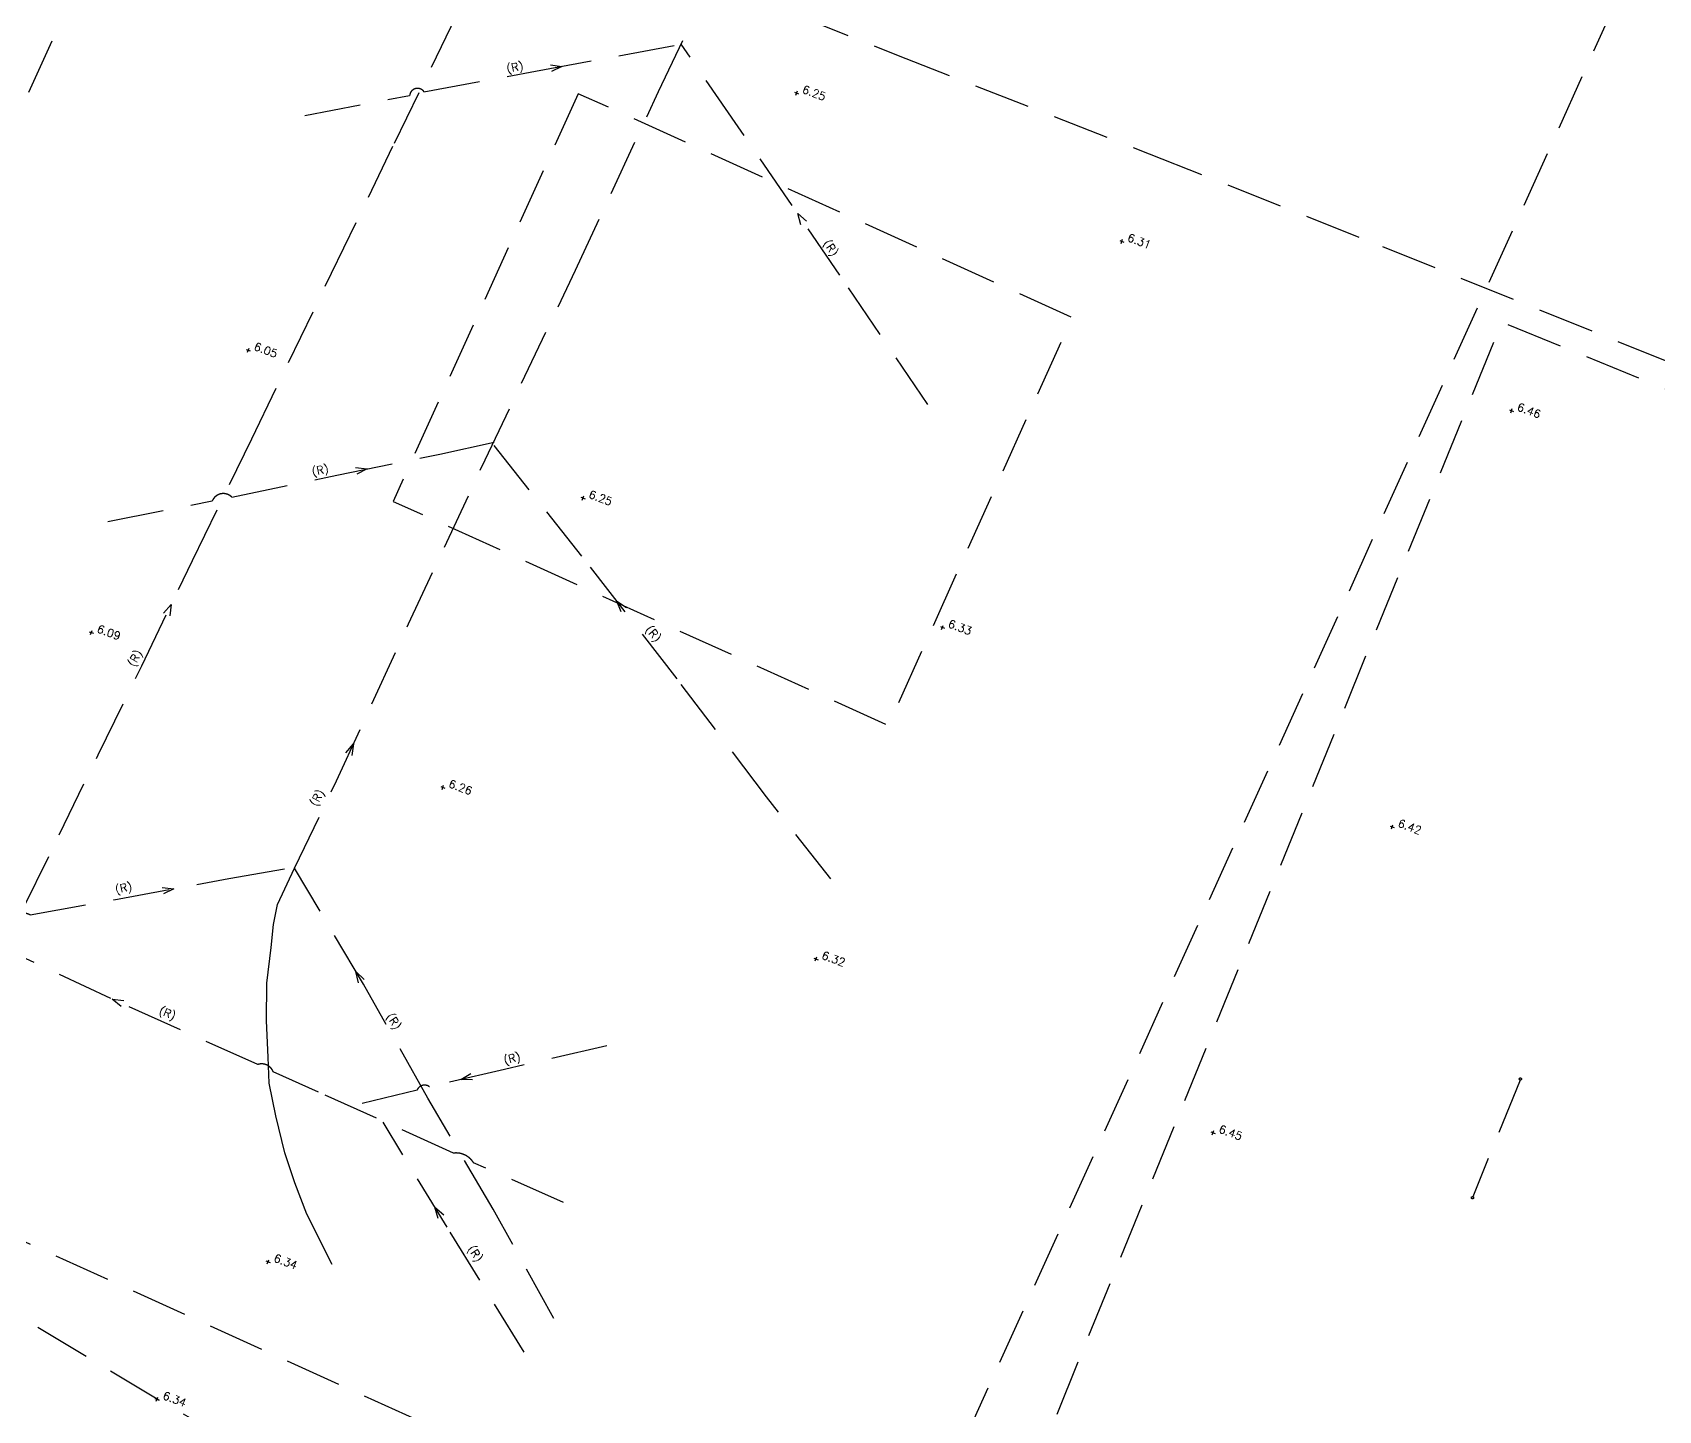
# Model space of a CAD drawing. Header units: millimetres. Extents: x 521005098 to 521837086, y 174609906 to 175681253.
# Drawn here: x 521148302 to 521221462, y 174918141 to 174980128 of the extents above; entities that cross this region are included whole.
import ezdxf
from ezdxf.enums import TextEntityAlignment as Align

# ---------------------------------------------------------------- set-up
doc = ezdxf.new("R2010")
doc.units = ezdxf.units.MM
doc.header["$LTSCALE"] = 200
doc.linetypes.add('layout$0$DASHED', pattern=[19.05, 12.7, -6.35])
doc.linetypes.add('layout$0$survey$0$DASHED', pattern=[19.05, 12.7, -6.35])
for name, color, linetype in [('layout$0$ED-STORM', 3, 'Continuous'), ('layout$0$survey$0$LEVEL', 8, 'Continuous'), ('layout$0$survey$0$ROAD', 8, 'Continuous'), ('layout$0$survey$0$SPORTS_PITCH', 8, 'layout$0$survey$0$DASHED')]:
    doc.layers.add(name, color=color, linetype=linetype)
doc.styles.add('layout$0$ROMANS', font='Romans.shx')
doc.styles.add('layout$0$survey$0$ROMANS', font='Romans.shx')

# ---------------------------------------------------------------- blocks, each defined once
blk = doc.blocks.new('layout$0$S')
at = {"layer": 'layout$0$ED-STORM'}
blk.add_lwpolyline([(-0.5, 0.15), (0.001, 0), (-0.5, -0.151)], dxfattribs=at)
blk = doc.blocks.new('layout')
at = {"layer": 'layout$0$ED-STORM', "linetype": 'layout$0$DASHED'}
for points in [[(521142585.4, 174929298.5), (521145491.9, 174935466.4), (521146940.5, 174938687.9), (521147917.1, 174940779), (521149505.5, 174944040), (521151260.2, 174947639.9), (521153214.3, 174951636.9), (521155494.2, 174956379.9), (521158168.4, 174961848), (521161755.4, 174969295.6), (521164586.7, 174975149.7), (521167735.8, 174981627.8)], [(521161782.8, 174924705.3), (521160640.9, 174926968.6), (521160099.6, 174928379.6), (521159652.9, 174929738.6), (521159251.6, 174931390), (521158946.1, 174932863.9), (521158898.2, 174934028.3), (521158822.8, 174935664.9), (521158851, 174937360.1), (521159039.4, 174938961.9), (521159152.3, 174940005.7), (521159330, 174940905.4), (521160095.3, 174942538.6), (521161987.3, 174946472.3), (521165221, 174953532.2), (521168673.4, 174960911.2), (521172726.6, 174969431.8), (521176467.7, 174977472.9), (521179669.4, 174984218.9)], [(521188585.8, 174963397.5), (521184631.7, 174969208.7), (521180058.1, 174975879.4), (521177487.9, 174979607.1)], [(521184217.9, 174942055.7), (521181321.3, 174945738.8), (521177305.5, 174951057.3), (521173023, 174956574.6), (521169037.2, 174961599.2)], [(521171763.1, 174922283.1), (521169035.2, 174927200.7), (521166091.8, 174932194.4), (521163187.3, 174937320.1), (521160097.2, 174942543.3)], [(521170428.5, 174920767.7), (521166952.5, 174926392.4), (521164073.6, 174931111.8)]]:
    blk.add_lwpolyline(points, dxfattribs=at)
for points in [[(521169776.3, 174986053.9), (521175409, 174983871.5), (521178498.5, 174982576.3, -0.6107861), (521179088.8, 174982341.8), (521187176.8, 174979126.2), (521198540.1, 174974675.4), (521209038.5, 174970508.7), (521224834.3, 174964134.5), (521236685, 174959292.5), (521246135, 174955441.5), (521254599.8, 174952001.6), (521266490.4, 174947150), (521278448.3, 174942175.2), (521289176.9, 174937856.1), (521298117.4, 174934209), (521305709.9, 174931104.8), (521309106.5, 174929688)], [(521160554.6, 174976394.6), (521165269.9, 174977297.6, -0.6882471), (521165915, 174977466.1), (521170934.8, 174978384.3), (521177479.6, 174979599.4)], [(521151693.3, 174958134.6), (521156390.2, 174959061, -0.5284956), (521157273.2, 174959226.3), (521161995.4, 174960219.1), (521166624, 174961166), (521169079.7, 174961697.2)], [(521138023, 174938523.6), (521143384.5, 174939540.6), (521147316.6, 174940240.5, -0.358892), (521148189.5, 174940436.8), (521151958.1, 174941106.4), (521157139.2, 174942077.4), (521160127.6, 174942580.8)], [(521172190.6, 174927499.4), (521168146.7, 174929286.6, 0.2881001), (521167250.8, 174929718.2), (521161172.8, 174932460.5), (521159133.9, 174933374, 0.4021203), (521158438.1, 174933702.8), (521151822.7, 174936675.7), (521147044, 174938904.1)], [(521174139.4, 174934551.7), (521169541.2, 174933484.6), (521166163.6, 174932699.6, 0.4926732), (521165602.9, 174932553.5), (521162648.9, 174931825.3)]]:
    blk.add_lwpolyline(points, format="xyb", dxfattribs=at)
at = {"layer": 'layout$0$survey$0$LEVEL', "flags": 128}
for points in [[(521182586.3, 174977442.2), (521182773.8, 174977372.4)], [(521182645.2, 174977313.6), (521182714.9, 174977501)], [(521197219.2, 174970771), (521197406.7, 174970701.2)], [(521197278.1, 174970642.4), (521197347.8, 174970829.8)], [(521157914.6, 174965875.5), (521158102.1, 174965805.7)], [(521157973.4, 174965746.9), (521158043.2, 174965934.3)], [(521214753, 174963152.6), (521214940.4, 174963082.8)], [(521214811.8, 174963024), (521214881.6, 174963211.5)], [(521172977.9, 174959224.5), (521173165.4, 174959154.7)], [(521173036.7, 174959095.9), (521173106.5, 174959283.3)], [(521150854.6, 174953172.1), (521151042.1, 174953102.3)], [(521150913.5, 174953043.5), (521150983.2, 174953230.9)], [(521189149.1, 174953400.8), (521189336.5, 174953331)], [(521189207.9, 174953272.2), (521189277.7, 174953459.6)], [(521166672.3, 174946209), (521166859.8, 174946139.2)], [(521166731.1, 174946080.4), (521166800.9, 174946267.8)], [(521209386.3, 174944429.4), (521209573.7, 174944359.6)], [(521209445.1, 174944300.8), (521209514.9, 174944488.2)], [(521183520.3, 174938361.6), (521183590.1, 174938549)], [(521183461.5, 174938490.2), (521183648.9, 174938420.4)], [(521201326.7, 174930671.8), (521201514.1, 174930602.1)], [(521201385.5, 174930543.2), (521201455.3, 174930730.7)], [(521158807.4, 174924866.1), (521158994.8, 174924796.3)], [(521158866.2, 174924737.5), (521158936, 174924924.9)], [(521153812.3, 174918681.5), (521153999.7, 174918611.7)], [(521153871.1, 174918552.9), (521153940.9, 174918740.4)]]:
    blk.add_lwpolyline(points, dxfattribs=at)
at = {"layer": 'layout$0$survey$0$ROAD', "linetype": 'layout$0$survey$0$DASHED', "flags": 128}
blk.add_lwpolyline([(521203296.1, 174889709.7), (521193338.6, 174895677.5), (521183549.8, 174901415.6), (521173867.6, 174907152.7), (521163442.6, 174913237.1), (521153906, 174918646.6), (521143706.7, 174924793.1), (521133707.3, 174930598), (521125640.7, 174935266.6)], dxfattribs=at)
at = {"layer": 'layout$0$survey$0$SPORTS_PITCH', "linetype": 'layout$0$survey$0$DASHED', "flags": 128}
for points in [[(521186373.9, 174908283.2), (521128707.3, 174934473), (521168664.2, 175022847.8), (521226317.3, 174996455.1), (521186373.9, 174908283.2)], [(521188646.8, 174903867.4), (521214423.9, 174967107.2), (521330007.7, 174919844.9), (521304044.8, 174856598.1)]]:
    blk.add_lwpolyline(points, close=True, dxfattribs=at)
for points in [[(521172856.1, 174977376.9), (521164532.6, 174959035.9), (521186812.4, 174948959.5), (521195080.6, 174967307.7), (521172856.1, 174977376.9)], [(521215231.1, 174933005.6), (521213111.3, 174927759.2)]]:
    blk.add_lwpolyline(points, dxfattribs=at)
at = {"layer": 'layout$0$survey$0$SPORTS_PITCH', "linetype": 'layout$0$survey$0$DASHED'}
for centre in [(521215249.8, 174933051.9), (521213092.6, 174927712.9)]:
    blk.add_circle(centre, 50, dxfattribs=at)
at = {"layer": 'layout$0$ED-STORM', "linetype": 'Continuous'}
for p, xscale, yscale, zscale, rotation in [((521172121.6, 174978604.6), 999.999999998088, 999.999999998088, 999.999999998088, 9.60674690219042), ((521182732.3, 174971979), 999.9999999916408, 999.9999999916408, 999.9999999916408, 122.3243941284912), ((521163358.7, 174960498), 999.9999999766065, 1000, 1000, 10.08930500572691), ((521174595, 174954549.3), 999.9999999973945, 999.9999999973945, 999.9999999973945, 129.1289049853544), ((521154544.1, 174954403.3), 1000.000000017777, 1000, 1000, 65.73025960047664), ((521162743.6, 174948123.4), 1000.000000017777, 1000, 1000, 65.73025960047664), ((521154660.7, 174941612.9), 999.9999999766065, 1000, 1000, 10.08930500572691), ((521162849.5, 174937891.2), 999.9999999986777, 999.9999999986777, 999.9999999986777, 119.2606334453776), ((521151886.8, 174936646.9), 1000.000000017301, 1000, 1000, 156.5401671215074), ((521167581.3, 174933029.1), 999.9999999766325, 1000, 1000, 194.3416829704981), ((521166407.9, 174927285.3), 1000.000000010356, 1000, 1000, 122.5489089049262)]:
    blk.add_blockref('layout$0$S', p, dxfattribs=dict(at, xscale=xscale, yscale=yscale, zscale=zscale, rotation=rotation))
at = {"layer": 'layout$0$ED-STORM', "linetype": 'Continuous', "style": 'layout$0$ROMANS'}
for rotation, p in [(11.066881, (521169691.9, 174978215.4)), (303.78453, (521183779.3, 174970598.2)), (11.549439, (521160932.3, 174960088.3)), (310.589037, (521175776.4, 174953193.3)), (60.898588, (521152973, 174951513.8)), (60.898588, (521161172.5, 174945233.8)), (11.549439, (521152087, 174941294.2)), (338.000301, (521153920.1, 174935891.5)), (300.720768, (521164123.5, 174935830.2)), (15.801817, (521169591.9, 174933603.6)), (304.009042, (521167780.4, 174925353.3))]:
    blk.add_text('(R)', height=360, rotation=rotation, dxfattribs=at).set_placement(p, align=Align.BOTTOM_LEFT)
at = {"layer": 'layout$0$survey$0$LEVEL', "style": 'layout$0$survey$0$ROMANS'}
for s, p in [('6.25', (521182902.4, 174977431.2)), ('6.31', (521197535.3, 174970760)), ('6.05', (521158230.7, 174965864.5)), ('6.46', (521215069, 174963141.7)), ('6.25', (521173294, 174959213.5)), ('6.09', (521151170.7, 174953161.2)), ('6.33', (521189465.1, 174953389.8)), ('6.26', (521166988.4, 174946198)), ('6.42', (521209702.3, 174944418.5)), ('6.32', (521183777.5, 174938479.2)), ('6.45', (521201642.7, 174930660.9)), ('6.34', (521159123.4, 174924855.1)), ('6.34', (521154128.3, 174918670.6))]:
    blk.add_text(s, height=360, rotation=339.576964, dxfattribs=at).set_placement(p)

msp = doc.modelspace()

# ---------------------------------------------------------------- block references
msp.add_blockref('layout', (0, 0))

doc.saveas('drawing.dxf')
